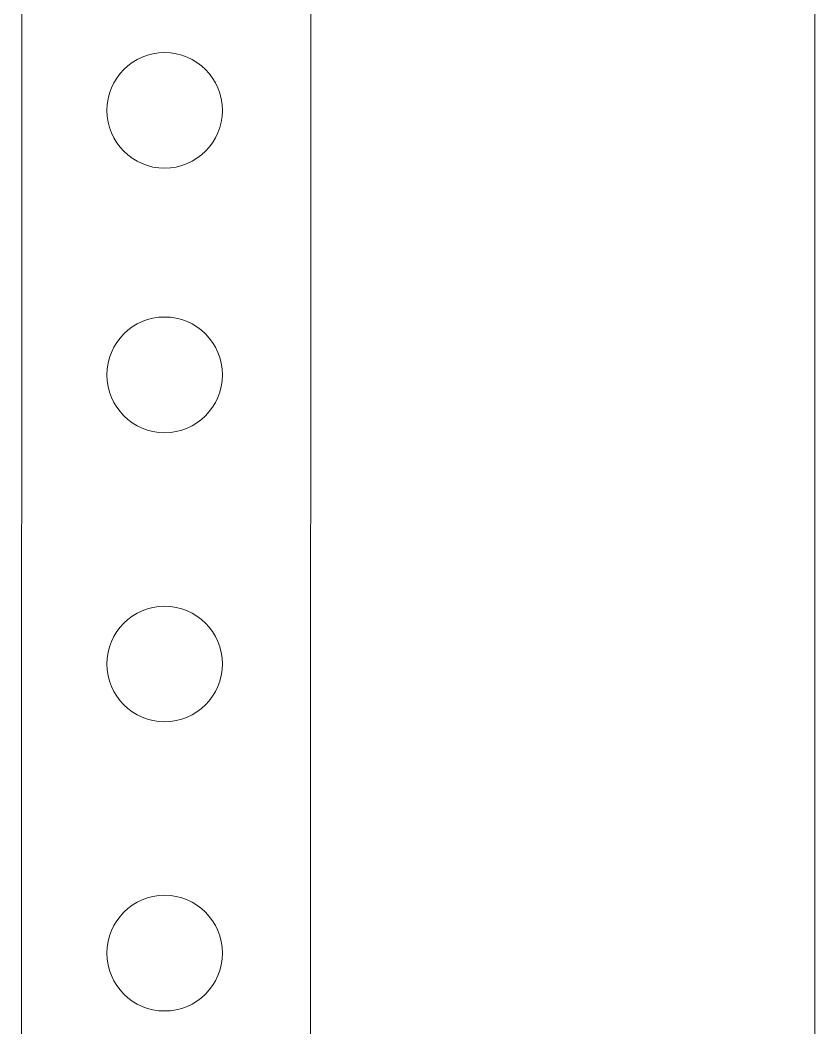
# Model space of a CAD drawing. Header units: millimetres. Extents: x 4962 to 7449, y 754 to 2938.
# Drawn here: x 7224.3 to 7279.3, y 1417.8 to 1487.5 of the extents above; entities that cross this region are included whole.
import ezdxf

# ---------------------------------------------------------------- set-up
doc = ezdxf.new("R2010")
doc.units = ezdxf.units.MM
doc.layers.add('002-PI-Kabelska kanalica', color=150, linetype='Continuous')
doc.layers.add('004-PI-DIN Šina', color=3, linetype='Continuous')

msp = doc.modelspace()

# ---------------------------------------------------------------- linework, layer by layer
at = {"layer": '002-PI-Kabelska kanalica', "color": 0, "linetype": 'ByBlock', "lineweight": 0}
msp.add_line((7279.271, 2704.535), (7279.271, 1176.535), dxfattribs=at)
at = {"layer": '004-PI-DIN Šina', "color": 0, "linetype": 'ByBlock', "lineweight": 0}
for p, q in [((7224.785, 2604.95), (7224.271, 1177.535)), ((7244.271, 1177.535), (7244.785, 2604.95))]:
    msp.add_line(p, q, dxfattribs=at)
at = {"layer": '004-PI-DIN Šina', "color": 0, "linetype": 'ByBlock', "lineweight": 0, "ltscale": 0.01}
for centre in [(7234.271, 1481.307), (7234.271, 1463.013), (7234.271, 1443.013), (7234.271, 1443.013), (7234.271, 1423.013)]:
    msp.add_circle(centre, 4, dxfattribs=at)

doc.saveas('drawing.dxf')
